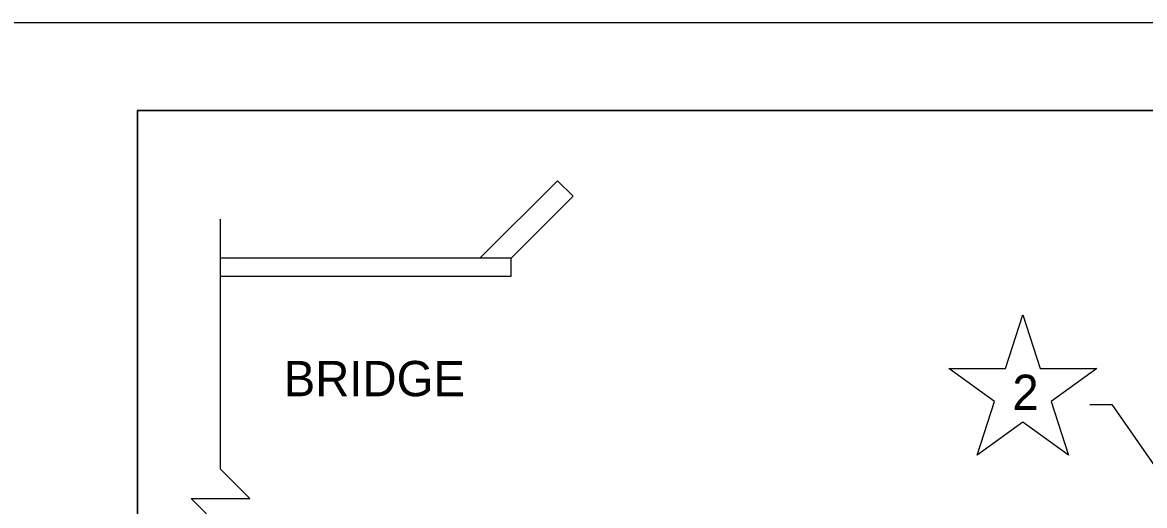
# Model space of a CAD drawing. Extents: x 1000 to 1036.3, y 1000 to 1022.
# Drawn here: x 1006.35 to 1012.7, y 1019.26 to 1022 of the extents above; entities that cross this region are included whole.
import ezdxf

# ---------------------------------------------------------------- set-up
doc = ezdxf.new("R2010")
doc.units = 0
for name, color, linetype in [('Level 1', 7, 'Continuous'), ('Level 10', 7, 'Continuous'), ('Level 11', 7, 'Continuous')]:
    doc.layers.add(name, color=color, linetype=linetype)

msp = doc.modelspace()

# ---------------------------------------------------------------- linework, layer by layer
at = {"layer": 'Level 1'}
for p, q in [((1008.9401, 1020.666), (1009.3769, 1021.1028)), ((1008.9401, 1020.666), (1009.3769, 1021.1028)), ((1009.4653, 1021.0145), (1009.3769, 1021.1028)), ((1009.4653, 1021.0145), (1009.3769, 1021.1028)), ((1009.1169, 1020.6661), (1009.4653, 1021.0145)), ((1009.1169, 1020.6661), (1009.4653, 1021.0145)), ((1007.4702, 1020.666), (1009.1168, 1020.666)), ((1007.4702, 1020.666), (1009.1168, 1020.666)), ((1009.1144, 1020.5618), (1009.1144, 1020.666)), ((1009.1144, 1020.5618), (1009.1144, 1020.666)), ((1007.4702, 1020.5618), (1009.1144, 1020.5618)), ((1007.4702, 1020.5618), (1009.1144, 1020.5618)), ((1012.3886, 1019.8352), (1012.5136, 1019.8352)), ((1012.5136, 1019.8352), (1013.4435, 1018.4947))]:
    msp.add_line(p, q, dxfattribs=at)
for points in [[(1007, 1000.5), (1035.5, 1000.5), (1035.5, 1021.5), (1007, 1021.5)], [(1011.5921, 1020.0395), (1011.9116, 1020.0395), (1012.0102, 1020.343), (1012.1089, 1020.0395), (1012.4283, 1020.0395), (1012.1699, 1019.8517), (1012.2688, 1019.5479), (1012.0102, 1019.7356), (1011.7518, 1019.5479), (1011.8503, 1019.8517)]]:
    msp.add_lwpolyline(points, close=True, dxfattribs=at)
msp.add_lwpolyline([(1007.4702, 1017.6869), (1007.4702, 1019.1348), (1007.3035, 1019.3015), (1007.6368, 1019.3015), (1007.4702, 1019.4682), (1007.4702, 1020.8848)], dxfattribs=at)
msp.add_lwpolyline([(1007.4702, 1017.6869), (1007.4702, 1019.1348), (1007.3035, 1019.3015), (1007.6368, 1019.3015), (1007.4702, 1019.4682), (1007.4702, 1020.8848)], dxfattribs=at)
at = {"layer": 'Level 10'}
for p, q in [((1000, 1022), (1036, 1022)), ((1000, 1022), (1036, 1022)), ((1007, 1021.5), (1035.5, 1021.5)), ((1007, 1021.5), (1007, 1000.5)), ((1007, 1021.5), (1035.5, 1021.5)), ((1007, 1021.5), (1007, 1000.5))]:
    msp.add_line(p, q, dxfattribs=at)
at = {"layer": 'Level 11'}
msp.add_lwpolyline([(1007, 1021.5), (1035.5, 1021.5), (1035.5, 1000.5), (1007, 1000.5)], close=True, dxfattribs=at)

# ---------------------------------------------------------------- texts
at = {"layer": 'Level 1'}
for s, p in [('BRIDGE', (1007.8278, 1019.8816)), ('BRIDGE', (1007.8278, 1019.8816)), ('2', (1011.9508, 1019.8039)), ('2', (1011.9508, 1019.8039))]:
    msp.add_text(s, height=0.2, dxfattribs=at).set_placement(p)

doc.saveas('drawing.dxf')
